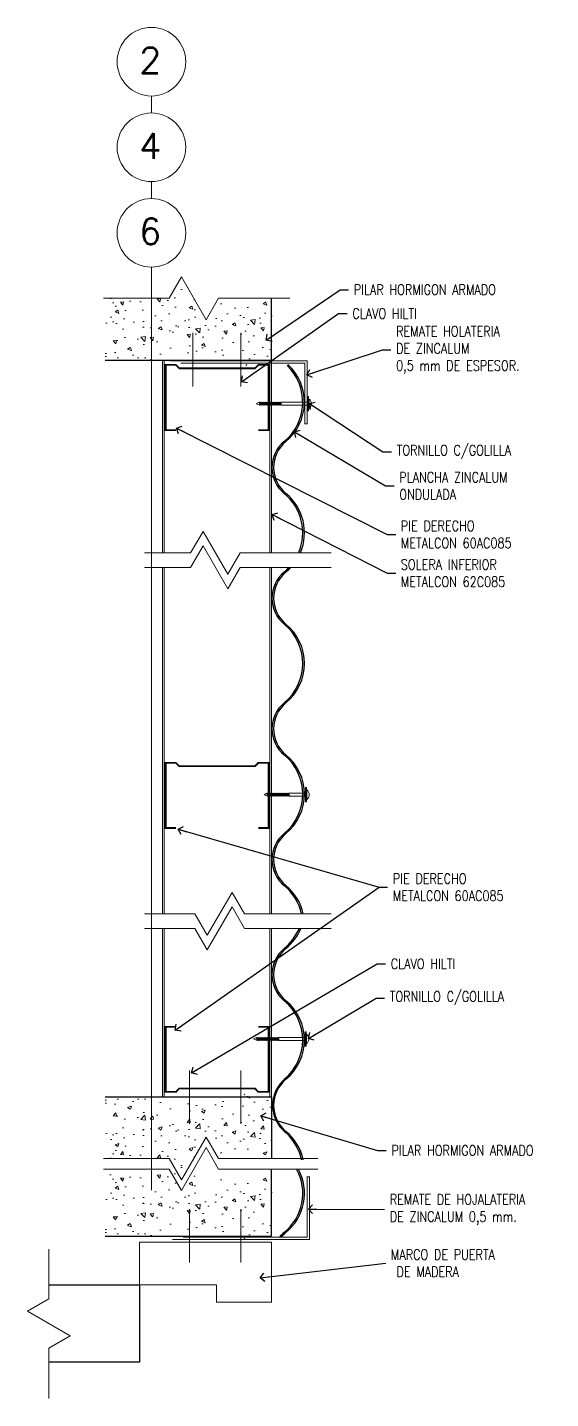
# Model space of a CAD drawing. Header units: metres. Extents: x -40 to 265, y 63 to 163.
# Drawn here: x -37.595 to -37.29, y 63.463 to 64.262 of the extents above; entities that cross this region are included whole.
import ezdxf

# ---------------------------------------------------------------- set-up
doc = ezdxf.new("R2010")
doc.units = ezdxf.units.M
doc.header["$LTSCALE"] = 5
doc.header["$MEASUREMENT"] = 0
doc.linetypes.add('CENTER', pattern=[2, 1.25, -0.25, 0.25, -0.25])
doc.layers.get('0').update_dxf_attribs({"color": 30})
doc.layers.add('_AUX', color=210, linetype='Continuous', lineweight=18, plot=False)
for name, color, linetype, lineweight in [('A-ANNO-SYMB', 3, 'Continuous', 18), ('A-ANNO-TEXT', 3, 'Continuous', 18), ('A-DETL-MBND', 3, 'Continuous', 18), ('A-DETL-MCUT', 4, 'Continuous', 25), ('A-DETL-PATT', 8, 'Continuous', 18)]:
    doc.layers.add(name, color=color, linetype=linetype, lineweight=lineweight)
doc.styles.add('E-ROMANS', font='romans.shx', dxfattribs={"width": 0.8})
doc.dimstyles.new('E-0001_ARW_18', dxfattribs={"dimscale": 0.001, "dimtxt": 1.8, "dimasz": 1.8, "dimexe": 0.9, "dimexo": 0.6, "dimgap": 0.9, "dimtad": 0, "dimdec": 0, "dimlfac": 1000, "dimzin": 0, "dimdsep": 46, "dimtxsty": 'E-ROMANS', "dimblk": 'OPEN90', "dimcen": 0.9, "dimclrd": 256, "dimclre": 256, "dimclrt": 256, "dimadec": 0, "dimazin": 0, "dimtfac": 1, "dimtdec": 0, "dimtmove": 1, "dimatfit": 3, "dimldrblk": 'OPEN90', "dimfxl": 1, "dimtfill": 1, "dimtolj": 1, "dimtzin": 0, "dimarcsym": 0})

# ---------------------------------------------------------------- blocks, each defined once
blk = doc.blocks.new('_Open90')
at = {"color": 0, "linetype": 'ByBlock', "lineweight": -2}
for p, q in [((0, 0), (-1, 0)), ((-0.5, 0.5), (0, 0)), ((0, 0), (-0.5, -0.5))]:
    blk.add_line(p, q, dxfattribs=at)

msp = doc.modelspace()

# ---------------------------------------------------------------- hatches: boundary and pattern name
at = {"layer": 'A-DETL-PATT'}
h = msp.add_hatch(dxfattribs=at)
h.set_pattern_fill('AR-CONC', color=256, scale=0.003, style=0)
h.set_pattern_definition([(310, (1.083767, 129.80096), (0.0215178055, 0.001882564), [0.00225, -0.02475]), (5, (1.083767, 129.80096), (-0.00416254, -0.022565764), [0.0018, -0.0198]), (259.5486, (1.08556, 129.801117), (0.0173552815, -0.020683186), [0.001912206, -0.0210342634]), (313.8158, (1.083767, 129.79496), (0.032017231, 0.00496557), [0.003375, -0.037125]), (263.3644, (1.086435, 129.795374), (0.028039881, -0.029223536), [0.002868309, -0.03155139]), (8.8158, (1.083767, 129.79496), (0.028039858, -0.029223558), [0.0027, -0.0297]), (339, (1.086767, 129.79646), (0.0179072116, 0.0120785667), [0.00225, -0.02475]), (34, (1.086767, 129.79646), (0.00729946, -0.0217545014), [0.0018, -0.0198]), (288.5486, (1.08826, 129.797467), (0.025206679, -0.009675915), [0.001912206, -0.0210342634]), (322.5, (1.083767, 129.8009606), (0.00036479566, -0.0099868156), [0, -0.01956, 0, -0.0201, 0, -0.019875]), (352.5, (1.083767, 129.800961), (0.0078920861, -0.0118323514), [0, -0.01146, 0, -0.01911, 0, -0.007575]), (32.5, (1.077077, 129.8009606), (0.0160146731, 0.00067664615), [0, -0.0075, 0, -0.0234, 0, -0.03105]), (42.5, (1.074077, 129.80096), (0.017495585, -0.0030031495), [0, -0.00975, 0, -0.01554, 0, -0.02205])])
h.paths.add_polyline_path([(-37.452676, 64.10417), (-37.452676, 64.06811), (-37.464426, 64.06811, 0.0008222), (-37.464501, 64.068172), (-37.464552, 64.06811), (-37.549726, 64.06811), (-37.549726, 64.10417), (-37.512379, 64.10417), (-37.505162, 64.11667), (-37.490729, 64.09167), (-37.483512, 64.10417)])
h = msp.add_hatch(dxfattribs=at)
h.set_pattern_fill('AR-CONC', color=256, scale=0.003, style=0)
h.set_pattern_definition([(50, (1.083767, -2.094216), (0.0215178055, -0.001882564), [0.00225, -0.02475]), (355, (1.083767, -2.094216), (-0.00416254, 0.022565764), [0.0018, -0.0198]), (100.4514, (1.08556, -2.094373), (0.0173552815, 0.020683186), [0.001912206, -0.0210342634]), (46.1842, (1.083767, -2.088216), (0.032017231, -0.00496557), [0.003375, -0.037125]), (96.6356, (1.086435, -2.08863), (0.028039881, 0.029223536), [0.002868309, -0.03155139]), (351.1842, (1.083767, -2.088216), (0.028039858, 0.029223558), [0.0027, -0.0297]), (21, (1.086767, -2.089716), (0.0179072116, -0.0120785667), [0.00225, -0.02475]), (326, (1.086767, -2.089716), (0.00729946, 0.0217545014), [0.0018, -0.0198]), (71.4514, (1.08826, -2.090723), (0.025206679, 0.009675915), [0.001912206, -0.0210342634]), (37.5, (1.083767, -2.094216), (0.00036479566, 0.0099868156), [0, -0.01956, 0, -0.0201, 0, -0.019875]), (7.5, (1.083767, -2.094216), (0.0078920861, 0.0118323514), [0, -0.01146, 0, -0.01911, 0, -0.007575]), (327.5, (1.077077, -2.094216), (0.0160146731, -0.00067664615), [0, -0.0075, 0, -0.0234, 0, -0.03105]), (317.5, (1.074077, -2.094216), (0.017495585, 0.0030031495), [0, -0.00975, 0, -0.01554, 0, -0.02205])])
h.paths.add_polyline_path([(-37.452676, 63.602574), (-37.452676, 63.638634), (-37.464426, 63.638634, -0.0008222), (-37.464501, 63.638572), (-37.464552, 63.638634), (-37.549726, 63.638634), (-37.549726, 63.602574), (-37.512379, 63.602574), (-37.505162, 63.590074), (-37.490729, 63.615074), (-37.483512, 63.602574)])
h = msp.add_hatch(dxfattribs=at)
h.set_pattern_fill('AR-CONC', color=256, scale=0.003, style=0)
h.set_pattern_definition([(310, (1.083767, 129.290112), (0.0215178055, 0.001882564), [0.00225, -0.02475]), (5, (1.083767, 129.290112), (-0.00416254, -0.022565764), [0.0018, -0.0198]), (259.5486, (1.08556, 129.290268), (0.0173552815, -0.020683186), [0.001912206, -0.0210342634]), (313.8158, (1.083767, 129.284112), (0.032017231, 0.00496557), [0.003375, -0.037125]), (263.3644, (1.086435, 129.284525), (0.028039881, -0.029223536), [0.002868309, -0.03155139]), (8.8158, (1.083767, 129.28411), (0.028039858, -0.029223558), [0.0027, -0.0297]), (339, (1.086767, 129.285612), (0.0179072116, 0.0120785667), [0.00225, -0.02475]), (34, (1.086767, 129.285612), (0.00729946, -0.0217545014), [0.0018, -0.0198]), (288.5486, (1.08826, 129.286618), (0.025206679, -0.009675915), [0.001912206, -0.0210342634]), (322.5, (1.083767, 129.2901116), (0.00036479566, -0.0099868156), [0, -0.01956, 0, -0.0201, 0, -0.019875]), (352.5, (1.083767, 129.290112), (0.0078920861, -0.0118323514), [0, -0.01146, 0, -0.01911, 0, -0.007575]), (32.5, (1.077077, 129.2901116), (0.0160146731, 0.00067664615), [0, -0.0075, 0, -0.0234, 0, -0.03105]), (42.5, (1.074077, 129.290112), (0.017495585, -0.0030031495), [0, -0.00975, 0, -0.01554, 0, -0.02205])])
h.paths.add_polyline_path([(-37.452676, 63.593321), (-37.452676, 63.557261), (-37.464426, 63.557261, 0.0008222), (-37.464501, 63.557323), (-37.464552, 63.557261), (-37.549726, 63.557261), (-37.549726, 63.593321), (-37.512379, 63.593321), (-37.505162, 63.605821), (-37.490729, 63.580821), (-37.483512, 63.593321)])

# ---------------------------------------------------------------- linework, layer by layer
at = {"layer": '_AUX'}
for points in [[(-37.484676, 63.553913), (-37.484676, 63.553913), (-37.529676, 63.553913), (-37.529676, 63.528913), (-37.484676, 63.528913)], [(-37.484676, 63.528913), (-37.484676, 63.518913), (-37.452676, 63.518913), (-37.452676, 63.553913), (-37.484676, 63.553913)]]:
    msp.add_lwpolyline(points, dxfattribs=at)
at = {"layer": 'A-ANNO-SYMB', "linetype": 'CENTER'}
for p, q in [((-37.522676, 64.222085), (-37.522676, 64.212192)), ((-37.522676, 64.172192), (-37.522676, 64.162299)), ((-37.522676, 64.122299), (-37.522676, 63.584175))]:
    msp.add_line(p, q, dxfattribs=at)
at = {"layer": 'A-ANNO-SYMB'}
for p, q in [((-37.499842, 63.955744), (-37.492625, 63.968244)), ((-37.492625, 63.968244), (-37.478191, 63.943244)), ((-37.499842, 63.947234), (-37.492625, 63.959734)), ((-37.492625, 63.959734), (-37.478191, 63.934734)), ((-37.526711, 63.955744), (-37.499842, 63.955744)), ((-37.478191, 63.943244), (-37.470975, 63.955744)), ((-37.470975, 63.955744), (-37.417989, 63.955744)), ((-37.526711, 63.947234), (-37.499842, 63.947234)), ((-37.478191, 63.934734), (-37.470975, 63.947234)), ((-37.470975, 63.947234), (-37.417989, 63.947234)), ((-37.490156, 63.732753), (-37.475723, 63.757753)), ((-37.475723, 63.757753), (-37.468506, 63.745253)), ((-37.490156, 63.724244), (-37.475723, 63.749244)), ((-37.475723, 63.749244), (-37.468506, 63.736744)), ((-37.526711, 63.745253), (-37.497373, 63.745253)), ((-37.497373, 63.745253), (-37.490156, 63.732753)), ((-37.468506, 63.745253), (-37.417989, 63.745253)), ((-37.526711, 63.736744), (-37.497373, 63.736744)), ((-37.497373, 63.736744), (-37.490156, 63.724244)), ((-37.468506, 63.736744), (-37.417989, 63.736744)), ((-37.505162, 63.590074), (-37.490729, 63.615074)), ((-37.490729, 63.615074), (-37.483512, 63.602574)), ((-37.505162, 63.583934), (-37.490729, 63.608934)), ((-37.490729, 63.608934), (-37.483512, 63.596434)), ((-37.550711, 63.602574), (-37.512379, 63.602574)), ((-37.512379, 63.602574), (-37.505162, 63.590074)), ((-37.483512, 63.602574), (-37.425687, 63.602574)), ((-37.550711, 63.596434), (-37.512379, 63.596434)), ((-37.512379, 63.596434), (-37.505162, 63.583934)), ((-37.483512, 63.596434), (-37.425687, 63.596434)), ((-37.582469, 63.520833), (-37.582469, 63.549665)), ((-37.594969, 63.513616), (-37.582469, 63.520833)), ((-37.569969, 63.499183), (-37.594969, 63.513616)), ((-37.582469, 63.491966), (-37.569969, 63.499183)), ((-37.582469, 63.462627), (-37.582469, 63.491966))]:
    msp.add_line(p, q, dxfattribs=at)
for centre in [(-37.522676, 64.242085), (-37.522676, 64.192192), (-37.522676, 64.142299)]:
    msp.add_circle(centre, 0.02, dxfattribs=at)
at = {"layer": 'A-DETL-MBND'}
for p, q in [((-37.512379, 64.10417), (-37.505162, 64.11667)), ((-37.505162, 64.11667), (-37.490729, 64.09167)), ((-37.550711, 64.10417), (-37.512379, 64.10417)), ((-37.490729, 64.09167), (-37.483512, 64.10417)), ((-37.483512, 64.10417), (-37.441989, 64.10417)), ((-37.516249, 63.955744), (-37.516249, 64.06811)), ((-37.515249, 63.955744), (-37.515249, 64.06811)), ((-37.453676, 63.955744), (-37.453676, 64.06811)), ((-37.452676, 63.955744), (-37.452676, 64.06811)), ((-37.431608, 64.046798), (-37.431059, 64.046798)), ((-37.431608, 64.043502), (-37.447197, 64.043502)), ((-37.446812, 64.041854), (-37.431608, 64.041854)), ((-37.431608, 64.038558), (-37.431059, 64.038558)), ((-37.431059, 64.043502), (-37.430784, 64.043502)), ((-37.431059, 64.041854), (-37.430784, 64.041854)), ((-37.516249, 63.947234), (-37.516249, 63.745253)), ((-37.515249, 63.947234), (-37.515249, 63.745253)), ((-37.453676, 63.947234), (-37.453676, 63.745253)), ((-37.452676, 63.947234), (-37.452676, 63.745253)), ((-37.432891, 63.815539), (-37.442614, 63.815539)), ((-37.442229, 63.813891), (-37.432891, 63.813891)), ((-37.432891, 63.818835), (-37.432342, 63.818835)), ((-37.432342, 63.815539), (-37.432067, 63.815539)), ((-37.432342, 63.813891), (-37.432067, 63.813891)), ((-37.432891, 63.810595), (-37.432342, 63.810595)), ((-37.516249, 63.736744), (-37.516249, 63.638634)), ((-37.515249, 63.736744), (-37.515249, 63.638634)), ((-37.453676, 63.736744), (-37.453676, 63.638634)), ((-37.452676, 63.736744), (-37.452676, 63.638634)), ((-37.433103, 63.673131), (-37.448693, 63.673131)), ((-37.448307, 63.671483), (-37.433103, 63.671483)), ((-37.433103, 63.676427), (-37.432554, 63.676427)), ((-37.432554, 63.673131), (-37.432279, 63.673131)), ((-37.432554, 63.671483), (-37.432279, 63.671483)), ((-37.433103, 63.668187), (-37.432554, 63.668187))]:
    msp.add_line(p, q, dxfattribs=at)
at = {"layer": 'A-DETL-MBND', "linetype": 'CENTER'}
for p, q in [((-37.498633, 64.052771), (-37.498633, 64.083922)), ((-37.470574, 64.052771), (-37.470574, 64.083922)), ((-37.500577, 63.653973), (-37.500577, 63.622823)), ((-37.470574, 63.653973), (-37.470574, 63.622823)), ((-37.500577, 63.541922), (-37.500577, 63.573073)), ((-37.470574, 63.541922), (-37.470574, 63.573073))]:
    msp.add_line(p, q, dxfattribs=at)
at = {"layer": 'A-DETL-MBND'}
for points in [[(-37.431608, 64.046798), (-37.431608, 64.038558)], [(-37.431059, 64.046798), (-37.431059, 64.038558)], [(-37.430784, 64.045425), (-37.430784, 64.039932)], [(-37.459979, 64.043502), (-37.461651, 64.042672)], [(-37.459594, 64.041854), (-37.461651, 64.042672)], [(-37.459478, 64.043076), (-37.459979, 64.043502)], [(-37.459594, 64.041854), (-37.459979, 64.043502)], [(-37.459594, 64.041854), (-37.45929, 64.042269)], [(-37.45887, 64.043076), (-37.459371, 64.043502), (-37.459478, 64.043076)], [(-37.45929, 64.042269), (-37.459478, 64.043076)], [(-37.458985, 64.041854), (-37.459371, 64.043502)], [(-37.458985, 64.041854), (-37.45929, 64.042269)], [(-37.458985, 64.041854), (-37.458681, 64.042269)], [(-37.458261, 64.043076), (-37.458762, 64.043502), (-37.45887, 64.043076)], [(-37.458681, 64.042269), (-37.45887, 64.043076)], [(-37.458377, 64.041854), (-37.458762, 64.043502)], [(-37.458377, 64.041854), (-37.458681, 64.042269)], [(-37.458377, 64.041854), (-37.458072, 64.042269)], [(-37.457652, 64.043076), (-37.458153, 64.043502), (-37.458261, 64.043076)], [(-37.458072, 64.042269), (-37.458261, 64.043076)], [(-37.457768, 64.041854), (-37.458153, 64.043502)], [(-37.457768, 64.041854), (-37.458072, 64.042269)], [(-37.457768, 64.041854), (-37.457464, 64.042269)], [(-37.457044, 64.043076), (-37.457545, 64.043502), (-37.457652, 64.043076)], [(-37.457464, 64.042269), (-37.457652, 64.043076)], [(-37.457159, 64.041854), (-37.457545, 64.043502)], [(-37.457159, 64.041854), (-37.457464, 64.042269)], [(-37.457159, 64.041854), (-37.456855, 64.042269)], [(-37.456435, 64.043076), (-37.456936, 64.043502), (-37.457044, 64.043076)], [(-37.456855, 64.042269), (-37.457044, 64.043076)], [(-37.456551, 64.041854), (-37.456936, 64.043502)], [(-37.456551, 64.041854), (-37.456855, 64.042269)], [(-37.456551, 64.041854), (-37.456246, 64.042269)], [(-37.455826, 64.043076), (-37.456327, 64.043502), (-37.456435, 64.043076)], [(-37.456246, 64.042269), (-37.456435, 64.043076)], [(-37.455942, 64.041854), (-37.456327, 64.043502)], [(-37.455657, 64.042242), (-37.455942, 64.041854), (-37.456327, 64.043502)], [(-37.455942, 64.041854), (-37.456246, 64.042269)], [(-37.455942, 64.041854), (-37.456246, 64.042269)], [(-37.455942, 64.041854), (-37.455638, 64.042269)], [(-37.455657, 64.04345), (-37.455719, 64.043502), (-37.455826, 64.043076)], [(-37.455218, 64.043076), (-37.455719, 64.043502), (-37.455826, 64.043076)], [(-37.455638, 64.042269), (-37.455826, 64.043076)], [(-37.455657, 64.042353), (-37.455826, 64.043076)], [(-37.455719, 64.043502), (-37.455657, 64.04324)], [(-37.455333, 64.041854), (-37.455719, 64.043502)], [(-37.455333, 64.041854), (-37.455638, 64.042269)], [(-37.455333, 64.041854), (-37.455029, 64.042269)], [(-37.454609, 64.043076), (-37.45511, 64.043502), (-37.455218, 64.043076)], [(-37.455029, 64.042269), (-37.455218, 64.043076)], [(-37.454725, 64.041854), (-37.45511, 64.043502)], [(-37.454725, 64.041854), (-37.455029, 64.042269)], [(-37.454725, 64.041854), (-37.45442, 64.042269)], [(-37.454, 64.043076), (-37.454501, 64.043502), (-37.454609, 64.043076)], [(-37.45442, 64.042269), (-37.454609, 64.043076)], [(-37.453893, 64.043502), (-37.453507, 64.041854), (-37.453812, 64.042269), (-37.454116, 64.041854), (-37.454501, 64.043502)], [(-37.454116, 64.041854), (-37.45442, 64.042269)], [(-37.453392, 64.043076), (-37.453893, 64.043502), (-37.454, 64.043076)], [(-37.453812, 64.042269), (-37.454, 64.043076)], [(-37.453507, 64.041854), (-37.453203, 64.042269)], [(-37.452783, 64.043076), (-37.453284, 64.043502), (-37.453392, 64.043076)], [(-37.453203, 64.042269), (-37.453392, 64.043076)], [(-37.452899, 64.041854), (-37.453284, 64.043502)], [(-37.452899, 64.041854), (-37.453203, 64.042269)], [(-37.452899, 64.041854), (-37.452594, 64.042269)], [(-37.452174, 64.043076), (-37.452675, 64.043502), (-37.452783, 64.043076)], [(-37.452594, 64.042269), (-37.452783, 64.043076)], [(-37.45229, 64.041854), (-37.452675, 64.043502)], [(-37.45229, 64.041854), (-37.452594, 64.042269)], [(-37.45229, 64.041854), (-37.451986, 64.042269)], [(-37.451566, 64.043076), (-37.452067, 64.043502), (-37.452174, 64.043076)], [(-37.451986, 64.042269), (-37.452174, 64.043076)], [(-37.451681, 64.041854), (-37.452067, 64.043502)], [(-37.451681, 64.041854), (-37.451986, 64.042269)], [(-37.451681, 64.041854), (-37.451377, 64.042269)], [(-37.450957, 64.043076), (-37.451458, 64.043502), (-37.451566, 64.043076)], [(-37.451377, 64.042269), (-37.451566, 64.043076)], [(-37.451073, 64.041854), (-37.451458, 64.043502)], [(-37.451073, 64.041854), (-37.451377, 64.042269)], [(-37.451073, 64.041854), (-37.450768, 64.042269)], [(-37.450348, 64.043076), (-37.450849, 64.043502), (-37.450957, 64.043076)], [(-37.450768, 64.042269), (-37.450957, 64.043076)], [(-37.450464, 64.041854), (-37.450849, 64.043502)], [(-37.450464, 64.041854), (-37.450768, 64.042269)], [(-37.450464, 64.041854), (-37.45016, 64.042269)], [(-37.44974, 64.043076), (-37.450241, 64.043502), (-37.450348, 64.043076)], [(-37.45016, 64.042269), (-37.450348, 64.043076)], [(-37.449855, 64.041854), (-37.450241, 64.043502)], [(-37.449855, 64.041854), (-37.45016, 64.042269)], [(-37.449855, 64.041854), (-37.449551, 64.042269)], [(-37.449131, 64.043076), (-37.449632, 64.043502), (-37.44974, 64.043076)], [(-37.449551, 64.042269), (-37.44974, 64.043076)], [(-37.449247, 64.041854), (-37.449632, 64.043502)], [(-37.449247, 64.041854), (-37.449551, 64.042269)], [(-37.449247, 64.041854), (-37.448942, 64.042269)], [(-37.448522, 64.043076), (-37.449023, 64.043502), (-37.449131, 64.043076)], [(-37.448942, 64.042269), (-37.449131, 64.043076)], [(-37.448638, 64.041854), (-37.449023, 64.043502)], [(-37.448638, 64.041854), (-37.448942, 64.042269)], [(-37.448638, 64.041854), (-37.448334, 64.042269)], [(-37.447914, 64.043076), (-37.448415, 64.043502), (-37.448522, 64.043076)], [(-37.448334, 64.042269), (-37.448522, 64.043076)], [(-37.448029, 64.041854), (-37.448415, 64.043502)], [(-37.448029, 64.041854), (-37.448334, 64.042269)], [(-37.448029, 64.041854), (-37.447725, 64.042269)], [(-37.447305, 64.043076), (-37.447806, 64.043502), (-37.447914, 64.043076)], [(-37.447725, 64.042269), (-37.447914, 64.043076)], [(-37.447197, 64.043502), (-37.447305, 64.043076), (-37.447116, 64.042269), (-37.447421, 64.041854), (-37.447806, 64.043502)], [(-37.447421, 64.041854), (-37.447725, 64.042269)], [(-37.446812, 64.041854), (-37.447197, 64.043502)], [(-37.446812, 64.041854), (-37.447116, 64.042269)], [(-37.455396, 63.815539), (-37.457067, 63.814709)], [(-37.45501, 63.813891), (-37.457067, 63.814709)], [(-37.454895, 63.815113), (-37.455396, 63.815539)], [(-37.45501, 63.813891), (-37.455396, 63.815539)], [(-37.45501, 63.813891), (-37.454706, 63.814306)], [(-37.454286, 63.815113), (-37.454787, 63.815539), (-37.454895, 63.815113)], [(-37.454706, 63.814306), (-37.454895, 63.815113)], [(-37.454402, 63.813891), (-37.454787, 63.815539)], [(-37.454402, 63.813891), (-37.454706, 63.814306)], [(-37.454402, 63.813891), (-37.454097, 63.814306)], [(-37.453677, 63.815113), (-37.454178, 63.815539), (-37.454286, 63.815113)], [(-37.454097, 63.814306), (-37.454286, 63.815113)], [(-37.453793, 63.813891), (-37.454178, 63.815539)], [(-37.453793, 63.813891), (-37.454097, 63.814306)], [(-37.453793, 63.813891), (-37.453489, 63.814306)], [(-37.453069, 63.815113), (-37.45357, 63.815539), (-37.453677, 63.815113)], [(-37.453489, 63.814306), (-37.453677, 63.815113)], [(-37.453184, 63.813891), (-37.45357, 63.815539)], [(-37.453184, 63.813891), (-37.453489, 63.814306)], [(-37.453184, 63.813891), (-37.45288, 63.814306)], [(-37.45246, 63.815113), (-37.452961, 63.815539), (-37.453069, 63.815113)], [(-37.45288, 63.814306), (-37.453069, 63.815113)], [(-37.452576, 63.813891), (-37.452961, 63.815539)], [(-37.452576, 63.813891), (-37.45288, 63.814306)], [(-37.452576, 63.813891), (-37.452272, 63.814306)], [(-37.451851, 63.815113), (-37.452352, 63.815539), (-37.45246, 63.815113)], [(-37.452272, 63.814306), (-37.45246, 63.815113)], [(-37.451967, 63.813891), (-37.452352, 63.815539)], [(-37.451967, 63.813891), (-37.452272, 63.814306)], [(-37.451967, 63.813891), (-37.451663, 63.814306)], [(-37.451243, 63.815113), (-37.451744, 63.815539), (-37.451851, 63.815113)], [(-37.451663, 63.814306), (-37.451851, 63.815113)], [(-37.451359, 63.813891), (-37.451744, 63.815539)], [(-37.451074, 63.814279), (-37.451359, 63.813891), (-37.451744, 63.815539)], [(-37.451359, 63.813891), (-37.451663, 63.814306)], [(-37.451359, 63.813891), (-37.451663, 63.814306)], [(-37.451359, 63.813891), (-37.451054, 63.814306)], [(-37.451074, 63.815487), (-37.451135, 63.815539), (-37.451243, 63.815113)], [(-37.450634, 63.815113), (-37.451135, 63.815539), (-37.451243, 63.815113)], [(-37.451054, 63.814306), (-37.451243, 63.815113)], [(-37.451074, 63.81439), (-37.451243, 63.815113)], [(-37.451135, 63.815539), (-37.451074, 63.815277)], [(-37.45075, 63.813891), (-37.451135, 63.815539)], [(-37.45075, 63.813891), (-37.451054, 63.814306)], [(-37.45075, 63.813891), (-37.450446, 63.814306)], [(-37.450025, 63.815113), (-37.450526, 63.815539), (-37.450634, 63.815113)], [(-37.450446, 63.814306), (-37.450634, 63.815113)], [(-37.450141, 63.813891), (-37.450526, 63.815539)], [(-37.450141, 63.813891), (-37.450446, 63.814306)], [(-37.450141, 63.813891), (-37.449837, 63.814306)], [(-37.449417, 63.815113), (-37.449918, 63.815539), (-37.450025, 63.815113)], [(-37.449837, 63.814306), (-37.450025, 63.815113)], [(-37.449309, 63.815539), (-37.448924, 63.813891), (-37.449228, 63.814306), (-37.449533, 63.813891), (-37.449918, 63.815539)], [(-37.449533, 63.813891), (-37.449837, 63.814306)], [(-37.448808, 63.815113), (-37.449309, 63.815539), (-37.449417, 63.815113)], [(-37.449228, 63.814306), (-37.449417, 63.815113)], [(-37.448924, 63.813891), (-37.44862, 63.814306)], [(-37.448199, 63.815113), (-37.4487, 63.815539), (-37.448808, 63.815113)], [(-37.44862, 63.814306), (-37.448808, 63.815113)], [(-37.448315, 63.813891), (-37.4487, 63.815539)], [(-37.448315, 63.813891), (-37.44862, 63.814306)], [(-37.448315, 63.813891), (-37.448011, 63.814306)], [(-37.447591, 63.815113), (-37.448092, 63.815539), (-37.448199, 63.815113)], [(-37.448011, 63.814306), (-37.448199, 63.815113)], [(-37.447707, 63.813891), (-37.448092, 63.815539)], [(-37.447707, 63.813891), (-37.448011, 63.814306)], [(-37.447707, 63.813891), (-37.447402, 63.814306)], [(-37.446982, 63.815113), (-37.447483, 63.815539), (-37.447591, 63.815113)], [(-37.447402, 63.814306), (-37.447591, 63.815113)], [(-37.447098, 63.813891), (-37.447483, 63.815539)], [(-37.447098, 63.813891), (-37.447402, 63.814306)], [(-37.447098, 63.813891), (-37.446794, 63.814306)], [(-37.446373, 63.815113), (-37.446874, 63.815539), (-37.446982, 63.815113)], [(-37.446794, 63.814306), (-37.446982, 63.815113)], [(-37.446489, 63.813891), (-37.446874, 63.815539)], [(-37.446489, 63.813891), (-37.446794, 63.814306)], [(-37.446489, 63.813891), (-37.446185, 63.814306)], [(-37.445765, 63.815113), (-37.446266, 63.815539), (-37.446373, 63.815113)], [(-37.446185, 63.814306), (-37.446373, 63.815113)], [(-37.445881, 63.813891), (-37.446266, 63.815539)], [(-37.445881, 63.813891), (-37.446185, 63.814306)], [(-37.445881, 63.813891), (-37.445576, 63.814306)], [(-37.445156, 63.815113), (-37.445657, 63.815539), (-37.445765, 63.815113)], [(-37.445576, 63.814306), (-37.445765, 63.815113)], [(-37.445272, 63.813891), (-37.445657, 63.815539)], [(-37.445272, 63.813891), (-37.445576, 63.814306)], [(-37.445272, 63.813891), (-37.444968, 63.814306)], [(-37.444547, 63.815113), (-37.445048, 63.815539), (-37.445156, 63.815113)], [(-37.444968, 63.814306), (-37.445156, 63.815113)], [(-37.444663, 63.813891), (-37.445048, 63.815539)], [(-37.444663, 63.813891), (-37.444968, 63.814306)], [(-37.444663, 63.813891), (-37.444359, 63.814306)], [(-37.443939, 63.815113), (-37.44444, 63.815539), (-37.444547, 63.815113)], [(-37.444359, 63.814306), (-37.444547, 63.815113)], [(-37.444055, 63.813891), (-37.44444, 63.815539)], [(-37.444055, 63.813891), (-37.444359, 63.814306)], [(-37.444055, 63.813891), (-37.44375, 63.814306)], [(-37.44333, 63.815113), (-37.443831, 63.815539), (-37.443939, 63.815113)], [(-37.44375, 63.814306), (-37.443939, 63.815113)], [(-37.443446, 63.813891), (-37.443831, 63.815539)], [(-37.443446, 63.813891), (-37.44375, 63.814306)], [(-37.443446, 63.813891), (-37.443142, 63.814306)], [(-37.442721, 63.815113), (-37.443222, 63.815539), (-37.44333, 63.815113)], [(-37.443142, 63.814306), (-37.44333, 63.815113)], [(-37.442614, 63.815539), (-37.442721, 63.815113), (-37.442533, 63.814306), (-37.442837, 63.813891), (-37.443222, 63.815539)], [(-37.442837, 63.813891), (-37.443142, 63.814306)], [(-37.442229, 63.813891), (-37.442614, 63.815539)], [(-37.442229, 63.813891), (-37.442533, 63.814306)], [(-37.432891, 63.818835), (-37.432891, 63.810595)], [(-37.432342, 63.818835), (-37.432342, 63.810595)], [(-37.432067, 63.817462), (-37.432067, 63.811968)], [(-37.461475, 63.673131), (-37.463146, 63.672301)], [(-37.461089, 63.671483), (-37.463146, 63.672301)], [(-37.461089, 63.671483), (-37.461475, 63.673131)], [(-37.460974, 63.672705), (-37.461475, 63.673131)], [(-37.461089, 63.671483), (-37.460785, 63.671898)], [(-37.460365, 63.672705), (-37.460866, 63.673131), (-37.460974, 63.672705)], [(-37.460785, 63.671898), (-37.460974, 63.672705)], [(-37.460481, 63.671483), (-37.460866, 63.673131)], [(-37.460481, 63.671483), (-37.460785, 63.671898)], [(-37.460481, 63.671483), (-37.460176, 63.671898)], [(-37.459756, 63.672705), (-37.460257, 63.673131), (-37.460365, 63.672705)], [(-37.460176, 63.671898), (-37.460365, 63.672705)], [(-37.459872, 63.671483), (-37.460257, 63.673131)], [(-37.459872, 63.671483), (-37.460176, 63.671898)], [(-37.459872, 63.671483), (-37.459568, 63.671898)], [(-37.459148, 63.672705), (-37.459649, 63.673131), (-37.459756, 63.672705)], [(-37.459568, 63.671898), (-37.459756, 63.672705)], [(-37.459263, 63.671483), (-37.459649, 63.673131)], [(-37.459263, 63.671483), (-37.459568, 63.671898)], [(-37.459263, 63.671483), (-37.458959, 63.671898)], [(-37.458539, 63.672705), (-37.45904, 63.673131), (-37.459148, 63.672705)], [(-37.458959, 63.671898), (-37.459148, 63.672705)], [(-37.458655, 63.671483), (-37.45904, 63.673131)], [(-37.458655, 63.671483), (-37.458959, 63.671898)], [(-37.458655, 63.671483), (-37.45835, 63.671898)], [(-37.45793, 63.672705), (-37.458431, 63.673131), (-37.458539, 63.672705)], [(-37.45835, 63.671898), (-37.458539, 63.672705)], [(-37.458046, 63.671483), (-37.458431, 63.673131)], [(-37.458046, 63.671483), (-37.45835, 63.671898)], [(-37.458046, 63.671483), (-37.457742, 63.671898)], [(-37.457322, 63.672705), (-37.457823, 63.673131), (-37.45793, 63.672705)], [(-37.457742, 63.671898), (-37.45793, 63.672705)], [(-37.457153, 63.671871), (-37.457437, 63.671483), (-37.457823, 63.673131)], [(-37.457437, 63.671483), (-37.457823, 63.673131)], [(-37.457437, 63.671483), (-37.457742, 63.671898)], [(-37.457437, 63.671483), (-37.457742, 63.671898)], [(-37.457437, 63.671483), (-37.457133, 63.671898)], [(-37.456713, 63.672705), (-37.457214, 63.673131), (-37.457322, 63.672705)], [(-37.457153, 63.673079), (-37.457214, 63.673131), (-37.457322, 63.672705)], [(-37.457153, 63.671982), (-37.457322, 63.672705)], [(-37.457133, 63.671898), (-37.457322, 63.672705)], [(-37.456829, 63.671483), (-37.457214, 63.673131)], [(-37.457214, 63.673131), (-37.457153, 63.672869)], [(-37.456829, 63.671483), (-37.457133, 63.671898)], [(-37.456829, 63.671483), (-37.456524, 63.671898)], [(-37.456104, 63.672705), (-37.456605, 63.673131), (-37.456713, 63.672705)], [(-37.456524, 63.671898), (-37.456713, 63.672705)], [(-37.45622, 63.671483), (-37.456605, 63.673131)], [(-37.45622, 63.671483), (-37.456524, 63.671898)], [(-37.45622, 63.671483), (-37.455916, 63.671898)], [(-37.455496, 63.672705), (-37.455997, 63.673131), (-37.456104, 63.672705)], [(-37.455916, 63.671898), (-37.456104, 63.672705)], [(-37.455388, 63.673131), (-37.455003, 63.671483), (-37.455307, 63.671898), (-37.455611, 63.671483), (-37.455997, 63.673131)], [(-37.455611, 63.671483), (-37.455916, 63.671898)], [(-37.454887, 63.672705), (-37.455388, 63.673131), (-37.455496, 63.672705)], [(-37.455307, 63.671898), (-37.455496, 63.672705)], [(-37.455003, 63.671483), (-37.454698, 63.671898)], [(-37.454278, 63.672705), (-37.454779, 63.673131), (-37.454887, 63.672705)], [(-37.454698, 63.671898), (-37.454887, 63.672705)], [(-37.454394, 63.671483), (-37.454779, 63.673131)], [(-37.454394, 63.671483), (-37.454698, 63.671898)], [(-37.454394, 63.671483), (-37.45409, 63.671898)], [(-37.45367, 63.672705), (-37.454171, 63.673131), (-37.454278, 63.672705)], [(-37.45409, 63.671898), (-37.454278, 63.672705)], [(-37.453785, 63.671483), (-37.454171, 63.673131)], [(-37.453785, 63.671483), (-37.45409, 63.671898)], [(-37.453785, 63.671483), (-37.453481, 63.671898)], [(-37.453061, 63.672705), (-37.453562, 63.673131), (-37.45367, 63.672705)], [(-37.453481, 63.671898), (-37.45367, 63.672705)], [(-37.453177, 63.671483), (-37.453562, 63.673131)], [(-37.453177, 63.671483), (-37.453481, 63.671898)], [(-37.453177, 63.671483), (-37.452872, 63.671898)], [(-37.452452, 63.672705), (-37.452953, 63.673131), (-37.453061, 63.672705)], [(-37.452872, 63.671898), (-37.453061, 63.672705)], [(-37.452568, 63.671483), (-37.452953, 63.673131)], [(-37.452568, 63.671483), (-37.452872, 63.671898)], [(-37.452568, 63.671483), (-37.452264, 63.671898)], [(-37.451844, 63.672705), (-37.452345, 63.673131), (-37.452452, 63.672705)], [(-37.452264, 63.671898), (-37.452452, 63.672705)], [(-37.451959, 63.671483), (-37.452345, 63.673131)], [(-37.451959, 63.671483), (-37.452264, 63.671898)], [(-37.451959, 63.671483), (-37.451655, 63.671898)], [(-37.451235, 63.672705), (-37.451736, 63.673131), (-37.451844, 63.672705)], [(-37.451655, 63.671898), (-37.451844, 63.672705)], [(-37.451351, 63.671483), (-37.451736, 63.673131)], [(-37.451351, 63.671483), (-37.451655, 63.671898)], [(-37.451351, 63.671483), (-37.451046, 63.671898)], [(-37.450626, 63.672705), (-37.451127, 63.673131), (-37.451235, 63.672705)], [(-37.451046, 63.671898), (-37.451235, 63.672705)], [(-37.450742, 63.671483), (-37.451127, 63.673131)], [(-37.450742, 63.671483), (-37.451046, 63.671898)], [(-37.450742, 63.671483), (-37.450438, 63.671898)], [(-37.450018, 63.672705), (-37.450519, 63.673131), (-37.450626, 63.672705)], [(-37.450438, 63.671898), (-37.450626, 63.672705)], [(-37.450133, 63.671483), (-37.450519, 63.673131)], [(-37.450133, 63.671483), (-37.450438, 63.671898)], [(-37.450133, 63.671483), (-37.449829, 63.671898)], [(-37.449409, 63.672705), (-37.44991, 63.673131), (-37.450018, 63.672705)], [(-37.449829, 63.671898), (-37.450018, 63.672705)], [(-37.449525, 63.671483), (-37.44991, 63.673131)], [(-37.449525, 63.671483), (-37.449829, 63.671898)], [(-37.449525, 63.671483), (-37.44922, 63.671898)], [(-37.4488, 63.672705), (-37.449301, 63.673131), (-37.449409, 63.672705)], [(-37.44922, 63.671898), (-37.449409, 63.672705)], [(-37.448693, 63.673131), (-37.4488, 63.672705), (-37.448612, 63.671898), (-37.448916, 63.671483), (-37.449301, 63.673131)], [(-37.448916, 63.671483), (-37.44922, 63.671898)], [(-37.448307, 63.671483), (-37.448693, 63.673131)], [(-37.448307, 63.671483), (-37.448612, 63.671898)], [(-37.433103, 63.676427), (-37.433103, 63.668187)], [(-37.432554, 63.676427), (-37.432554, 63.668187)], [(-37.432279, 63.675054), (-37.432279, 63.669561)]]:
    msp.add_lwpolyline(points, dxfattribs=at)
for centre in [(-37.432844, 64.042678), (-37.434127, 63.814715), (-37.434339, 63.672307)]:
    msp.add_arc(centre, 0.003433, 306.869898, 53.130102, dxfattribs=at)
at = {"layer": 'A-DETL-MCUT'}
for p, q in [((-37.452676, 64.06811), (-37.452676, 64.104021)), ((-37.549726, 64.06811), (-37.452676, 64.06811)), ((-37.467094, 64.065475), (-37.46757, 64.064982)), ((-37.549726, 63.638634), (-37.452676, 63.638634)), ((-37.468722, 63.640207), (-37.468313, 63.639709)), ((-37.452676, 63.638634), (-37.452676, 63.602724)), ((-37.452676, 63.557261), (-37.452676, 63.596434)), ((-37.549726, 63.557261), (-37.452676, 63.557261)), ((-37.468722, 63.555688), (-37.468313, 63.556187))]:
    msp.add_line(p, q, dxfattribs=at)
for points, const_width in [([(-37.460403, 64.027292), (-37.454403, 64.027292), (-37.454403, 64.065292), (-37.460403, 64.065292), (-37.462348, 64.063316), (-37.495403, 64.063316), (-37.506459, 64.063316), (-37.508403, 64.065292), (-37.514403, 64.065292), (-37.514403, 64.027292), (-37.508403, 64.027292)], 0.001), ([(-37.505569, 64.066279), (-37.43334, 64.066279), (-37.43334, 64.030999), (-37.431927, 64.030999), (-37.431927, 64.06769), (-37.511823, 64.06769)], 0.0006), ([(-37.460403, 63.795293), (-37.454403, 63.795293), (-37.454403, 63.833293), (-37.460403, 63.833293), (-37.462348, 63.831317), (-37.495403, 63.831317), (-37.506459, 63.831317), (-37.508403, 63.833293), (-37.514403, 63.833293), (-37.514403, 63.795293), (-37.508403, 63.795293)], 0.001), ([(-37.460403, 63.679453), (-37.454403, 63.679453), (-37.454403, 63.641453), (-37.460403, 63.641453), (-37.462348, 63.643429), (-37.495403, 63.643429), (-37.506459, 63.643429), (-37.508403, 63.641453), (-37.514403, 63.641453), (-37.514403, 63.679453), (-37.508403, 63.679453)], 0.001), ([(-37.504211, 63.556701), (-37.431982, 63.556701), (-37.431982, 63.591981), (-37.43057, 63.591981), (-37.43057, 63.55529), (-37.510466, 63.55529)], 0.0006)]:
    msp.add_lwpolyline(points, dxfattribs=dict(at, const_width=const_width))
msp.add_lwpolyline([(-37.582469, 63.528913), (-37.529676, 63.528913), (-37.529676, 63.483913), (-37.582469, 63.483913)], dxfattribs=at)
for centre, radius, start, end in [((-37.464149, 64.043621), 0.029661, 309.424063, 46.067328), ((-37.463149, 64.043621), 0.029661, 309.424063, 47.458568), ((-37.432827, 64.005521), 0.019661, 129.424063, 230.575937), ((-37.431827, 64.005521), 0.019661, 129.424063, 230.575937), ((-37.464149, 63.967421), 0.029661, 336.815346, 50.575937), ((-37.463149, 63.967421), 0.029661, 336.815346, 50.575937), ((-37.432827, 63.929321), 0.019661, 129.424063, 230.575937), ((-37.431827, 63.929321), 0.019661, 129.424063, 230.575937), ((-37.464149, 63.967421), 0.029661, 309.424063, 317.110058), ((-37.463149, 63.967421), 0.029661, 309.424063, 317.110058), ((-37.464149, 63.891221), 0.029661, 309.424063, 50.575937), ((-37.463149, 63.891221), 0.029661, 309.424063, 50.575937), ((-37.432827, 63.853121), 0.019661, 129.424063, 230.575937), ((-37.431827, 63.853121), 0.019661, 129.424063, 230.575937), ((-37.464149, 63.815021), 0.029661, 309.424063, 50.575937), ((-37.463149, 63.815021), 0.029661, 309.424063, 50.575937), ((-37.432827, 63.776921), 0.019661, 129.424063, 230.575937), ((-37.431827, 63.776921), 0.019661, 129.424063, 230.575937), ((-37.464149, 63.738821), 0.029661, 12.523843, 50.575937), ((-37.463149, 63.738821), 0.029661, 12.523843, 50.575937), ((-37.464149, 63.747885), 0.029661, 309.424063, 337.937343), ((-37.463149, 63.747885), 0.029661, 309.424063, 337.937343), ((-37.432827, 63.709785), 0.019661, 129.424063, 230.575937), ((-37.431827, 63.709785), 0.019661, 129.424063, 230.575937), ((-37.464149, 63.671685), 0.029661, 309.424063, 50.575937), ((-37.463149, 63.671685), 0.029661, 309.424063, 50.575937), ((-37.431827, 63.633585), 0.020261, 129.424063, 230.575937), ((-37.431827, 63.633585), 0.019661, 129.424063, 230.575937), ((-37.464149, 63.595485), 0.029661, 12.523843, 50.575937), ((-37.463149, 63.595485), 0.029661, 12.523843, 50.575937), ((-37.464149, 63.582337), 0.029661, 309.424063, 28.377319), ((-37.463149, 63.582337), 0.029661, 309.424063, 28.377319), ((-37.432827, 63.544237), 0.019661, 129.424063, 140.65741), ((-37.431827, 63.544237), 0.019661, 129.424063, 140.65741)]:
    msp.add_arc(centre, radius, start, end, dxfattribs=at)

# ---------------------------------------------------------------- texts
at = {"layer": 'A-ANNO-TEXT', "style": 'E-ROMANS'}
for s, p in [('2', (-37.529795, 64.235407)), ('4', (-37.529795, 64.185514)), ('6', (-37.529795, 64.135621))]:
    msp.add_text(s, height=0.015, dxfattribs=at).set_placement(p)
at = {"layer": 'A-ANNO-TEXT', "char_height": 0.006, "attachment_point": 4, "style": 'E-ROMANS'}
for s, insert in [('PILAR HORMIGON ARMADO', (-37.404763, 64.109181)), ('CLAVO HILTI', (-37.405571, 64.09524)), ('REMATE HOLATERIA \\PDE ZINCALUM\\P0,5 mm DE ESPESOR.', (-37.380063, 64.07401)), ('TORNILLO C/GOLILLA', (-37.37972, 64.014574)), ('PLANCHA ZINCALUM\\PONDULADA', (-37.378224, 63.994776)), ('PIE DERECHO\\PMETALCON 60AC085', (-37.377325, 63.966471)), ('SOLERA INFERIOR\\PMETALCON 62C085', (-37.377325, 63.943872)), ('PIE DERECHO\\PMETALCON 60AC085', (-37.382, 63.760769)), ('CLAVO HILTI', (-37.383181, 63.716096)), ('TORNILLO C/GOLILLA', (-37.383752, 63.696107)), ('PILAR HORMIGON ARMADO', (-37.382843, 63.607285)), ('REMATE DE HOJALATERIA\\PDE ZINCALUM 0,5 mm.', (-37.383752, 63.572819)), ('MARCO DE PUERTA\\P DE MADERA', (-37.383126, 63.541553))]:
    msp.add_mtext(s, dxfattribs=dict(at, insert=insert))

# ---------------------------------------------------------------- leaders
at = {"layer": 'A-ANNO-SYMB', "annotation_type": 0, "has_hookline": 1, "hookline_direction": 0}
for points, text_width in [([(-37.455885, 64.079711), (-37.412763, 64.109181), (-37.407763, 64.109181)], 0.0928), ([(-37.470229, 64.055394), (-37.413571, 64.09524), (-37.408571, 64.09524)], 0.041371), ([(-37.432037, 64.05952), (-37.388063, 64.07401), (-37.383063, 64.07401)], 0.081829), ([(-37.430636, 64.04282), (-37.38772, 64.014574), (-37.38272, 64.014574)], 0.074743), ([(-37.508058, 64.028461), (-37.385325, 63.966471), (-37.380325, 63.966471)], 0.071314), ([(-37.439337, 64.026361), (-37.386224, 63.994776), (-37.381224, 63.994776)], 0.069486), ([(-37.452307, 63.978006), (-37.385325, 63.943872), (-37.380325, 63.943872)], 0.0672), ([(-37.507087, 63.794549), (-37.39, 63.760769), (-37.385, 63.760769)], 0.071314), ([(-37.49932, 63.652497), (-37.391181, 63.716096), (-37.386181, 63.716096)], 0.041371), ([(-37.431172, 63.672553), (-37.391752, 63.696107), (-37.386752, 63.696107)], 0.074743), ([(-37.458924, 63.627478), (-37.390843, 63.607285), (-37.385843, 63.607285)], 0.0928), ([(-37.431227, 63.573019), (-37.386752, 63.572819)], 0.088914), ([(-37.459388, 63.532999), (-37.386126, 63.541553)], 0.068571)]:
    msp.add_leader(points, dimstyle='E-0001_ARW_18', override={"dimscale": 1, "dimtxt": 0.06, "dimasz": 0.005, "dimexe": 0.0015, "dimexo": 0.0005, "dimgap": 0.003, "dimtad": 0, "dimtxsty": 'E-ROMANS', "dimcen": 0.5, "dimclrd": 1, "dimclre": 1, "dimclrt": 2, "dimtfac": 0.5, "dimtofl": 0}, dxfattribs=dict(at, text_width=text_width))
at = {"layer": 'A-ANNO-SYMB'}
msp.add_leader([(-37.508824, 63.677372), (-37.39, 63.760769)], dimstyle='E-0001_ARW_18', override={"dimscale": 1, "dimtxt": 0.06, "dimasz": 0.005, "dimexe": 0.0015, "dimexo": 0.0005, "dimgap": 0.003, "dimtad": 0, "dimtxsty": 'E-ROMANS', "dimcen": 0.5, "dimclrd": 1, "dimclre": 1, "dimclrt": 2, "dimtfac": 0.5, "dimtofl": 0}, dxfattribs=at)

doc.saveas('drawing.dxf')
